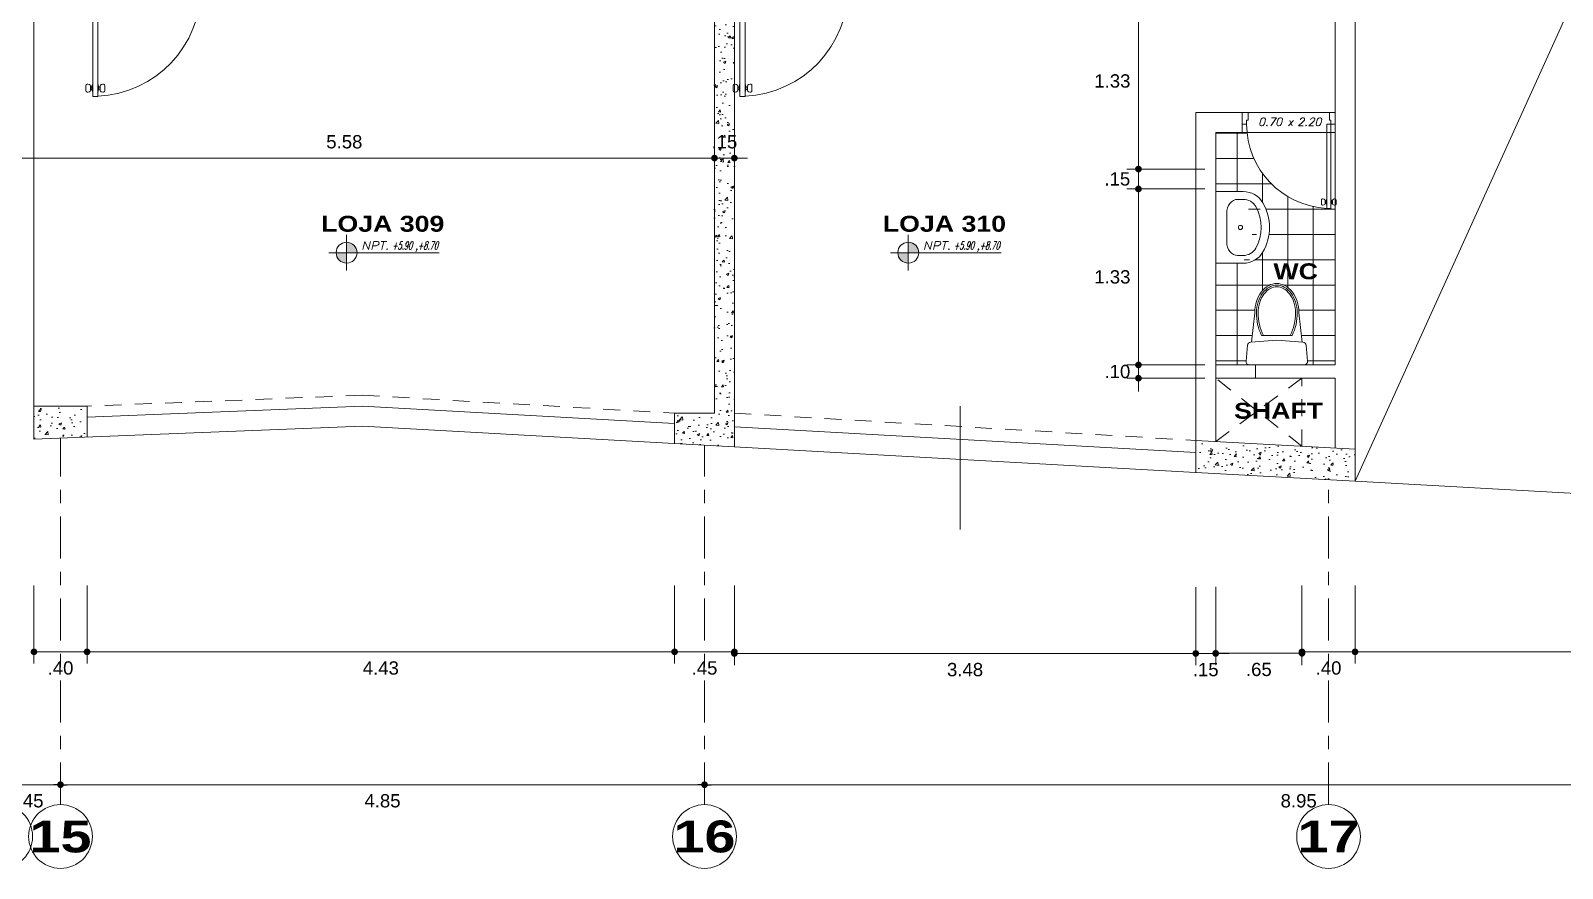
# Model space of a CAD drawing. Header units: millimetres. Extents: x 2178 to 2304, y 1220 to 1359.
# Drawn here: x 2213.38 to 2224.91, y 1229.31 to 1235.62 of the extents above; entities that cross this region are included whole.
import ezdxf
from ezdxf.enums import TextEntityAlignment as Align

# ---------------------------------------------------------------- set-up
doc = ezdxf.new("R2010")
doc.units = ezdxf.units.MM
doc.linetypes.add('CENTER', pattern=[50.800000000000004, 31.75, -6.35, 6.35, -6.35])
doc.linetypes.add('HIDDEN', pattern=[9.524999999999999, 6.35, -3.175])
doc.layers.get('0').update_dxf_attribs({"lineweight": 0})
for name, color, linetype, lineweight in [('carpinteria', 12, 'Continuous', 5), ('COTAS', 40, 'Continuous', 20), ('Ejes22', 50, 'CENTER', 9), ('Mobiliario', 52, 'Continuous', 5), ('muros bajos', 2, 'Continuous', 25), ('PLUMA 1', 46, 'Continuous', 13), ('PLUMA 7', 10, 'Continuous', 0), ('PLUMA4', 160, 'Continuous', 40), ('PROY', 13, 'HIDDEN', 13), ('TEXTO', 5, 'Continuous', 18), ('TEXTOS', 42, 'Continuous', 13)]:
    doc.layers.add(name, color=color, linetype=linetype, lineweight=lineweight)
doc.layers.add('pisos....', color=7, linetype='Continuous', lineweight=5, true_color=0x7c7f7e)
doc.styles.add('ARIAL', font='arial.ttf')
doc.styles.add('ARIAL-N', font='arialbd.ttf')
doc.styles.add('ARIALCH', font='arialbd.ttf', dxfattribs={"width": 1.25})
doc.styles.add('SIMPLEX', font='simplex.shx', dxfattribs={"width": 1.2, "oblique": 15})
doc.dimstyles.new('RPM 50', dxfattribs={"dimtxt": 0.1, "dimasz": 0.05, "dimexe": 0.08849999999999973, "dimexo": 0.1535, "dimgap": 0.07099999999999997, "dimtad": 2, "dimtih": 1, "dimtoh": 1, "dimzin": 4, "dimdsep": 46, "dimtxsty": 'ARIAL', "dimblk": 'DOT', "dimcen": 0.4, "dimdle": 0.25, "dimclrd": 8, "dimclre": 8, "dimclrt": 9, "dimadec": 0, "dimazin": 0, "dimtfac": 1, "dimtix": 1, "dimtmove": 0, "dimatfit": 3, "dimldrblk": 'DOT', "dimfxl": 0.5, "dimfxlon": 1, "dimlwd": 0, "dimlwe": 0, "dimarcsym": 0})
pattern_1 = [(49.99999999999999, (1020.219781144359, -525.2275111259783), (0.182184668996004, -0.01593908553890309), [0.01905, -0.20955]), (355, (1020.219781144359, -525.2275111259783), (-0.03524342142496934, 0.1910568452390352), [0.01524, -0.16764058417]), (100.4514447, (1020.234963151359, -525.2288393794784), (0.1469412470903533, 0.1751177519121951), [0.01619000879999999, -0.1780902445999999]), (46.18420000000001, (1020.219781144359, -525.1767111259783), (0.2710790408921299, -0.04204232793272715), [0.028575, -0.314325]), (96.63555760999992, (1020.242371044359, -525.1802146259784), (0.237404134051503, 0.2474261245977215), [0.02428502314, -0.26713560816]), (351.1841511700001, (1020.219781144359, -525.1767111259783), (0.237404134064977, 0.2474261245855326), [0.02285996707, -0.25145973192]), (21, (1020.245181144359, -525.1894111259783), (0.1516143912691325, -0.1022651981870876), [0.01905, -0.20955]), (326.0000000000001, (1020.245181144359, -525.1894111259783), (0.06180202834764707, 0.1841879661223193), [0.01524, -0.16764]), (71.45144499999999, (1020.257815676959, -525.1979332258782), (0.2134164192787162, 0.08192276888590524), [0.0161900088, -0.1780899376]), (37.50000000000001, (1020.219781144359, -525.2275111259783), (0.003088603250591816, 0.0845550388731531), [0, -0.165608, 0, -0.17018, 0, -0.168275]), (7.499999999999999, (1020.219781144359, -525.2275111259783), (0.06681966251030574, 0.1001805748181195), [0, -0.09702799999999999, 0, -0.161798, 0, -0.06413500000000001]), (327.5, (1020.163139144359, -525.2275111259783), (0.1355905951668714, -0.005728743992673458), [0, -0.0635, 0, -0.19812, 0, -0.26289]), (317.5, (1020.137739144359, -525.2275111259783), (0.148129181386018, 0.02542649103333302), [0, -0.08255, 0, -0.131572, 0, -0.18669])]

# ---------------------------------------------------------------- blocks, each defined once
blk = doc.blocks.new('puerta de 0.80')
for p, q in [((0, 0.7578726278069325), (0, 0.8078726278070008)), ((0, 0.05787262780700075), (0, 0.8078726278070008)), ((0, 0.7578726278069325), (0.06500000000005457, 0.7578726278069325)), ((0.06500000000005457, 0.7578726278069325), (0.06500000000005457, 0.770372627806978)), ((0.06500000000005457, 0.770372627806978), (0.1000000000000227, 0.770372627806978)), ((0.1000000000000227, 0.770372627806978), (0.1000000000000227, 0.8078726278070008)), ((0.743372223558481, 0.1131570363396577), (0.7462233707656196, 0.1025164101029077)), ((0.7699992280930701, 0.1257452267906274), (0.753031481821381, 0.1257452267906274)), ((0.7699992280930701, 0.1257452267906274), (0.7869669743646455, 0.1257452267906274)), ((0.7966262326275455, 0.1131570363396577), (0.7937750854204069, 0.1025164101029077)), ((0, 0.007872627806932542), (0, 0.05787262780700075)), ((0, 0.05787262780700075), (0.06500000000005457, 0.05787262780700075)), ((0.06500000000005457, 0.04537262780695528), (0.06500000000005457, 0.05787262780700075)), ((0.1000000000000227, 0.04537262780695528), (0.06500000000005457, 0.04537262780695528)), ((0.1000000000000227, 0.08037262780703713), (0.8250000000000455, 0.08037262780703713)), ((0.1000000000000227, 0.04537262780695528), (0.1000000000000227, 0.08037262780703713)), ((0.8250000000000455, 0.04537262780695528), (0.1000000000000227, 0.04537262780695528)), ((0.1000000000000227, 0.04537262780695528), (0.1000000000000227, 0.007872627806932542)), ((0.743372223558481, 0.01258821927433473), (0.7462233707656196, 0.02322884551108473)), ((0.7699992280930701, 2.882325134123676e-08), (0.753031481821381, 2.882325134123676e-08)), ((0.7820575276252839, 0.09510460055400927), (0.7558826290285197, 0.09510460055400927)), ((0.7558826290285197, 0.09510460055400927), (0.7579409285608563, 0.09510460055400927)), ((0.7820575276252839, 0.08545825626470105), (0.7558826290285197, 0.08545825626470105)), ((0.7820575276252839, 0.04028699934929136), (0.7558826290285197, 0.04028699934929136)), ((0.7820575276252839, 0.03064065505998315), (0.7558826290285197, 0.03064065505998315)), ((0.7558826290285197, 0.03064065505998315), (0.7579409285608563, 0.03064065505998315)), ((0.762940928560738, 0.09010460055401381), (0.762940928560738, 0.08545825626470105)), ((0.762940928560738, 0.0356406550599786), (0.762940928560738, 0.04028699934929136)), ((0.7699992280930701, 2.882325134123676e-08), (0.7869669743646455, 2.882325134123676e-08)), ((0.8250000000000455, 0.04537262780695528), (0.7720000000000482, 0.04537262780695528)), ((0.7770575276252885, 0.09010460055401381), (0.7770575276252885, 0.08545825626470105)), ((0.7770575276252885, 0.0356406550599786), (0.7770575276252885, 0.04028699934929136)), ((0.7841158271576205, 0.09510460055400927), (0.7820575276252839, 0.09510460055400927)), ((0.7841158271576205, 0.03064065505998315), (0.7820575276252839, 0.03064065505998315)), ((0.7966262326275455, 0.01258821927433473), (0.7937750854204069, 0.02322884551108473)), ((0.8250000000000455, 0.08037262780703713), (0.8250000000000455, 0.04537262780695528))]:
    blk.add_line(p, q)
at = {"linetype": 'Continuous', "lineweight": 0}
for p, q in [((0.7558826290285197, 0.08545825626470105), (0.7419099796773025, 0.08037262780692345)), ((0.7558826290285197, 0.04028699934929136), (0.7419099796773025, 0.04537262780695528)), ((0.7820575276252839, 0.08545825626470105), (0.796030176976501, 0.08037262780692345)), ((0.7820575276252839, 0.04028699934929136), (0.796030176976501, 0.04537262780695528))]:
    blk.add_line(p, q, dxfattribs=at)
for centre, radius, start, end in [((0.1000000000000227, 0.04537262780695528), 0.725, 2.767078666097358, 90), ((0.753031481821381, 0.1157452267906365), 0.01, 90, 195.0000000000087), ((0.7869669743646455, 0.1157452267906365), 0.01, 344.9999999999912, 90), ((0.753031481821381, 0.01000002882324225), 0.01, 164.9999999999913, 270), ((0.7558826290285197, 0.1051046005540002), 0.01, 195.0000000001698, 270), ((0.7558826290285197, 0.02064065505999224), 0.01, 90, 164.9999999998302), ((0.7579409285607426, 0.09010460055401381), 0.005, 0, 90), ((0.7579409285607426, 0.0356406550599786), 0.005, 270, 0), ((0.7820575276252839, 0.09010460055401381), 0.005, 90, 180), ((0.7820575276252839, 0.0356406550599786), 0.005, 180, 270), ((0.7841158271575068, 0.1051046005540002), 0.01, 270, 344.9999999998302), ((0.7841158271575068, 0.02064065505999224), 0.01, 15.00000000016984, 90), ((0.7869669743646455, 0.01000002882324225), 0.01, 270, 15.00000000000872)]:
    blk.add_arc(centre, radius, start, end)
blk = doc.blocks.new('A$C17BD6781')
at = {"layer": 'Mobiliario', "linetype": 'Continuous'}
for p, q in [((0.0470258381902795, 0.2024778968581415), (0.07702583819028064, 0.4624778968581325)), ((0.4970258381902681, 0.2024778968581415), (0.467025838190267, 0.4624778968581325)), ((2.658856601556181e-08, 0.03271609313324575), (0.01291432294007677, 0.1747733529997788)), ((0.2720258381902738, 0.2200000207519395), (0.04046188830088226, 0.2019667219995256)), ((0.1371245447934086, 0.2600000207519599), (0.406927131587139, 0.2600000207519599)), ((0.2720258381902738, 0.2200000207519395), (0.5035897880796654, 0.2019667219995256)), ((0.5440516497919816, 0.03271609313324575), (0.5311373534404709, 0.1747733529997788)), ((0.0298768227825974, 2.075196903206233e-08), (0.5141748535979502, 2.075196903206233e-08))]:
    blk.add_line(p, q, dxfattribs=at)
for points in [[(0.467025838190267, 0.4624778968581325, 0.07568148098942781), (0.4514763274974598, 0.564619449634364, 0.08594715031423093), (0.409911660521658, 0.6457161817953931, 0.1060218382171382), (0.3436150782673906, 0.7032144903049868, 0.1264657149685374), (0.2720258381902738, 0.7216159645624032, 0.1264657149685252), (0.2004365981131571, 0.7032144903049868, 0.1060218382171112), (0.1341400158588897, 0.6457161817953931, 0.08594715031425326), (0.09257534888308783, 0.564619449634364, 0.07568148098944026), (0.07702583819028064, 0.4624778968581325, 0.07568148098943636)], [(0.4520258381902806, 0.4624778968581325, 0.0756814809893859), (0.4371558434836231, 0.5601558482174767, 0.08594715031428633), (0.3979260275471859, 0.6366970575473658, 0.1060218382171535), (0.3363817185640983, 0.6900737708649274, 0.1264657149685132), (0.2720258381902738, 0.7066159645624168, 0.1264657149686313), (0.2076699578163925, 0.6900737708648705, 0.1060218382170392), (0.1461256488333618, 0.6366970575473658, 0.08594715031415015), (0.1068958328969813, 0.5601558482175903, 0.07568148098951734), (0.092025838190267, 0.4624778968581325, 0.07568148098951734)], [(0.4370258381902659, 0.4624778968581325, 0.07568148098938046), (0.422835359469758, 0.5556922468005894, 0.08594715031429338), (0.3859403945727138, 0.6276779332993385, 0.1060218382171472), (0.3291483588608344, 0.6769330514248111, 0.1264657149685263), (0.2720258381902738, 0.6916159645624305, 0.1264657149686292), (0.2149033175196564, 0.6769330514248111, 0.1060218382170225), (0.1581112818078338, 0.6276779332993385, 0.08594715031417827), (0.1212163169108464, 0.5556922468007031, 0.07568148098950629), (0.1070258381902818, 0.4624778968581325, 0.07568148098950629)]]:
    blk.add_lwpolyline(points, format="xyb", dxfattribs=at)
for centre, radius, start, end in [((0.5137349313203856, 0.4501454030077241), 0.4218893808016409, 178.3249151335759, 206.7885795011672), ((0.5137349313203856, 0.4501454030077241), 0.4068893808016409, 178.3249151335759, 207.8601275501853), ((0.03031674506016202, 0.4501454030077241), 0.4068893808016409, 332.1398724498131, 1.675084866424104), ((0.03031674506016202, 0.4501454030077241), 0.4218893808016409, 333.2114204988328, 1.675084866424104), ((0.04279111913410816, 0.1720572806184748), 0.03, 94.45298473469602, 174.8055710922652), ((0.5012605572464395, 0.1720572806184748), 0.03, 5.194428907734862, 85.54701526530398), ((0.0298768227825974, 0.03000002075194175), 0.03, 174.8055710922652, 270), ((0.5141748535979502, 0.03000002075194175), 0.03, 270, 5.194428907734862)]:
    blk.add_arc(centre, radius, start, end, dxfattribs=at)
blk = doc.blocks.new('LAVATORIO')
at = {"layer": 'PLUMA 1', "linetype": 'Continuous', "lineweight": 20}
for p, q in [((-0.2999934783219942, 0.2071363636785648), (-0.2999934783219942, -0.02195454545901754)), ((-0.2999934783219942, 0.2071363636785648), (0.2999934783219942, 0.2071363636785648)), ((0.2999934783219942, 0.2071363636785648), (0.2999934783219942, -0.02195454545901754)), ((-0.234782608743501, 0.02386363636850319), (-0.234782608743501, -0.02195454545901754)), ((-0.1188260869807323, 0.1148181818415779), (0.1188260869807323, 0.1148181818415779)), ((0.234782608743501, 0.02386363636850319), (0.234782608743501, -0.02195454545901754))]:
    blk.add_line(p, q, dxfattribs=at)
blk.add_circle((0, 0), 0.01750000000356522, dxfattribs=at)
at = {"layer": 'PLUMA 1', "linetype": 'Continuous', "lineweight": 20, "extrusion": (0, 0, -1)}
for centre, major_axis, ratio, start_param, end_param in [((-0.1188260869807323, 0.02386363636850319), (0.1159565217627687, 2.11200665065676e-14), 0.7846746081733931, 3.141592653590338, 4.712388980384833), ((0.1188260869807323, 0.02386363636850319), (-0.1159565217627687, 9.952126509930016e-14), 0.7846746081733929, 1.570796326794223, 3.1415926535887), ((-0.1188521754517069, -0.02195454545901754), (2.795176774598603e-13, 0.1893818215381344), 0.9565217391304283, 3.638567482427635, 4.712388980383277), ((-0.1188521754517069, -0.02195454545901754), (-1.25662522260505e-12, 0.1212000033427651), 0.9565217391302343, 3.638567482442401, 4.712388980394607), ((0.1188521754517069, -0.02195454545901754), (1.256475748923904e-12, 0.1212000033427651), 0.9565217391302343, 1.57079632678498, 2.644617824737187), ((0.1188521754517069, -0.02195454545901754), (-2.791350386132135e-13, 0.1893818215381344), 0.9565217391304283, 1.570796326796306, 2.64461782475195), ((0, 0.2071363636785648), (1.873049312265182e-16, 0.4500000041648561), 0.9565217391303545, 2.644617814432515, 3.638567492747071), ((0, 0.2071363636785648), (-2.207522384136759e-16, 0.3818181859691521), 0.9565217391303741, 2.64461781258921, 3.638567494590378)]:
    blk.add_ellipse(centre, major_axis=major_axis, ratio=ratio, start_param=start_param, end_param=end_param, dxfattribs=at)
blk = doc.blocks.new('_DOT')
at = {"color": 0, "linetype": 'ByBlock'}
blk.add_line((-0.5, 0), (-1, 0), dxfattribs=at)
at = {"color": 0, "linetype": 'ByBlock', "const_width": 0.5}
blk.add_lwpolyline([(-0.25, 0, 1), (0.25, 0, 1)], format="xyb", close=True, dxfattribs=at)
blk = doc.blocks.new('*D1449')
at = {"layer": 'Defpoints', "color": 0, "transparency": 16777216}
for p in [(2213.152998678862, 1229.938674000262), (2213.602998678863, 1229.938674000262), (2213.602998678863, 1229.938674000262)]:
    blk.add_point(p, dxfattribs=at)
at = {"layer": 'muros bajos', "color": 8, "lineweight": 0, "transparency": 16777216}
for p, q in [((2213.152998678862, 1229.938674000262), (2213.152998678862, 1230.027174000262)), ((2213.602998678863, 1229.938674000262), (2213.602998678863, 1230.027174000262)), ((2213.202998678863, 1229.938674000262), (2213.552998678862, 1229.938674000262))]:
    blk.add_line(p, q, dxfattribs=at)
at = {"layer": 'muros bajos', "color": 8, "lineweight": 0, "transparency": 16777216, "xscale": 0.05, "yscale": 0.05, "zscale": 0.05, "rotation": 180}
blk.add_blockref('_DOT', (2213.152998678862, 1229.938674000262), dxfattribs=at)
at = {"layer": 'muros bajos', "color": 8, "lineweight": 0, "transparency": 16777216, "xscale": 0.05, "yscale": 0.05, "zscale": 0.05}
blk.add_blockref('_DOT', (2213.602998678863, 1229.938674000262), dxfattribs=at)
at = {"layer": 'muros bajos', "color": 9, "transparency": 16777216, "insert": (2213.377998678862, 1229.816821339962), "char_height": 0.1, "attachment_point": 5, "style": 'ARIAL'}
blk.add_mtext('.45', dxfattribs=at)
blk = doc.blocks.new('*D1450')
at = {"layer": 'Defpoints', "color": 0, "transparency": 16777216}
for p in [(2213.602998678863, 1229.938674000262), (2218.452998678862, 1229.938674000262), (2218.452998678862, 1229.938674000262)]:
    blk.add_point(p, dxfattribs=at)
at = {"layer": 'muros bajos', "color": 8, "lineweight": 0, "transparency": 16777216}
for p, q in [((2213.602998678863, 1229.938674000262), (2213.602998678863, 1230.027174000262)), ((2218.452998678862, 1229.938674000262), (2218.452998678862, 1230.027174000262)), ((2213.652998678863, 1229.938674000262), (2218.402998678862, 1229.938674000262))]:
    blk.add_line(p, q, dxfattribs=at)
at = {"layer": 'muros bajos', "color": 8, "lineweight": 0, "transparency": 16777216, "xscale": 0.05, "yscale": 0.05, "zscale": 0.05, "rotation": 180}
blk.add_blockref('_DOT', (2213.602998678863, 1229.938674000262), dxfattribs=at)
at = {"layer": 'muros bajos', "color": 8, "lineweight": 0, "transparency": 16777216, "xscale": 0.05, "yscale": 0.05, "zscale": 0.05}
blk.add_blockref('_DOT', (2218.452998678862, 1229.938674000262), dxfattribs=at)
at = {"layer": 'muros bajos', "color": 9, "transparency": 16777216, "insert": (2216.027998678862, 1229.816616701489), "char_height": 0.1, "attachment_point": 5, "style": 'ARIAL'}
blk.add_mtext('4.85', dxfattribs=at)
blk = doc.blocks.new('*D1451')
at = {"layer": 'Defpoints', "color": 0, "transparency": 16777216}
for p in [(2218.452998678862, 1229.938674000262), (2227.402998678862, 1229.938674000262), (2227.402998678862, 1229.938674000262)]:
    blk.add_point(p, dxfattribs=at)
at = {"layer": 'muros bajos', "color": 8, "lineweight": 0, "transparency": 16777216}
for p, q in [((2218.452998678862, 1229.938674000262), (2218.452998678862, 1230.027174000262)), ((2227.402998678862, 1229.938674000262), (2227.402998678862, 1230.027174000262)), ((2218.502998678862, 1229.938674000262), (2227.352998678862, 1229.938674000262))]:
    blk.add_line(p, q, dxfattribs=at)
at = {"layer": 'muros bajos', "color": 8, "lineweight": 0, "transparency": 16777216, "xscale": 0.05, "yscale": 0.05, "zscale": 0.05, "rotation": 180}
blk.add_blockref('_DOT', (2218.452998678862, 1229.938674000262), dxfattribs=at)
at = {"layer": 'muros bajos', "color": 8, "lineweight": 0, "transparency": 16777216, "xscale": 0.05, "yscale": 0.05, "zscale": 0.05}
blk.add_blockref('_DOT', (2227.402998678862, 1229.938674000262), dxfattribs=at)
at = {"layer": 'muros bajos', "color": 9, "transparency": 16777216, "insert": (2222.927998678862, 1229.816616701489), "char_height": 0.1, "attachment_point": 5, "style": 'ARIAL'}
blk.add_mtext('8.95', dxfattribs=at)
blk = doc.blocks.new('*D1421')
at = {"color": 8, "lineweight": 0, "transparency": 16777216}
for p, q in [((2213.402998678862, 1231.438674000262), (2213.402998678862, 1230.850174000262)), ((2213.802998678862, 1231.438674000262), (2213.802998678862, 1230.850174000262)), ((2213.452998678862, 1230.938674000262), (2213.752998678861, 1230.938674000262))]:
    blk.add_line(p, q, dxfattribs=at)
at = {"layer": 'Defpoints', "color": 0, "transparency": 16777216}
for p in [(2213.402998678862, 1232.788475587563), (2213.802998678862, 1232.788475587563), (2213.802998678862, 1230.938674000262)]:
    blk.add_point(p, dxfattribs=at)
at = {"color": 8, "lineweight": 0, "transparency": 16777216, "xscale": 0.05, "yscale": 0.05, "zscale": 0.05, "rotation": 180}
blk.add_blockref('_DOT', (2213.402998678862, 1230.938674000262), dxfattribs=at)
at = {"color": 8, "lineweight": 0, "transparency": 16777216, "xscale": 0.05, "yscale": 0.05, "zscale": 0.05}
blk.add_blockref('_DOT', (2213.802998678862, 1230.938674000262), dxfattribs=at)
at = {"color": 9, "transparency": 16777216, "insert": (2213.602998678862, 1230.816616701489), "char_height": 0.1, "attachment_point": 5, "style": 'ARIAL'}
blk.add_mtext('.40', dxfattribs=at)
blk = doc.blocks.new('*D1422')
at = {"color": 8, "lineweight": 0, "transparency": 16777216}
for p, q in [((2213.802998678862, 1231.438674000262), (2213.802998678862, 1230.850174000262)), ((2218.227998678862, 1231.438674000262), (2218.227998678862, 1230.850174000262)), ((2213.852998678862, 1230.938674000262), (2218.177998678862, 1230.938674000262))]:
    blk.add_line(p, q, dxfattribs=at)
at = {"layer": 'Defpoints', "color": 0, "transparency": 16777216}
for p in [(2213.802998678862, 1232.788475587563), (2218.227998678862, 1232.735618444706), (2218.227998678862, 1230.938674000262)]:
    blk.add_point(p, dxfattribs=at)
at = {"color": 8, "lineweight": 0, "transparency": 16777216, "xscale": 0.05, "yscale": 0.05, "zscale": 0.05, "rotation": 180}
blk.add_blockref('_DOT', (2213.802998678862, 1230.938674000262), dxfattribs=at)
at = {"color": 8, "lineweight": 0, "transparency": 16777216, "xscale": 0.05, "yscale": 0.05, "zscale": 0.05}
blk.add_blockref('_DOT', (2218.227998678862, 1230.938674000262), dxfattribs=at)
at = {"color": 9, "transparency": 16777216, "insert": (2216.015498678862, 1230.816582595078), "char_height": 0.1, "attachment_point": 5, "style": 'ARIAL'}
blk.add_mtext('4.43', dxfattribs=at)
blk = doc.blocks.new('*D1423')
at = {"color": 8, "lineweight": 0, "transparency": 16777216}
for p, q in [((2218.227998678862, 1231.438674000262), (2218.227998678862, 1230.850174000262)), ((2218.677998678862, 1231.438674000262), (2218.677998678862, 1230.850174000262)), ((2218.277998678862, 1230.938674000262), (2218.627998678862, 1230.938674000262))]:
    blk.add_line(p, q, dxfattribs=at)
at = {"layer": 'Defpoints', "color": 0, "transparency": 16777216}
for p in [(2218.227998678862, 1232.735618444706), (2218.677998678862, 1232.633349747851), (2218.677998678862, 1230.938674000262)]:
    blk.add_point(p, dxfattribs=at)
at = {"color": 8, "lineweight": 0, "transparency": 16777216, "xscale": 0.05, "yscale": 0.05, "zscale": 0.05, "rotation": 180}
blk.add_blockref('_DOT', (2218.227998678862, 1230.938674000262), dxfattribs=at)
at = {"color": 8, "lineweight": 0, "transparency": 16777216, "xscale": 0.05, "yscale": 0.05, "zscale": 0.05}
blk.add_blockref('_DOT', (2218.677998678862, 1230.938674000262), dxfattribs=at)
at = {"color": 9, "transparency": 16777216, "insert": (2218.452998678862, 1230.816821339962), "char_height": 0.1, "attachment_point": 5, "style": 'ARIAL'}
blk.add_mtext('.45', dxfattribs=at)
blk = doc.blocks.new('*D1424')
at = {"color": 8, "lineweight": 0, "transparency": 16777216}
for p, q in [((2218.677998678862, 1231.426716694939), (2218.677998678862, 1230.838216694939)), ((2222.152998678862, 1231.426716694939), (2222.152998678862, 1230.838216694939)), ((2218.727998678863, 1230.926716694939), (2222.102998678862, 1230.926716694939))]:
    blk.add_line(p, q, dxfattribs=at)
at = {"layer": 'Defpoints', "color": 0, "transparency": 16777216}
for p in [(2218.677998678862, 1232.633349747851), (2222.152998678862, 1232.613939789708), (2222.152998678862, 1230.926716694939)]:
    blk.add_point(p, dxfattribs=at)
at = {"color": 8, "lineweight": 0, "transparency": 16777216, "xscale": 0.05, "yscale": 0.05, "zscale": 0.05, "rotation": 180}
blk.add_blockref('_DOT', (2218.677998678862, 1230.926716694939), dxfattribs=at)
at = {"color": 8, "lineweight": 0, "transparency": 16777216, "xscale": 0.05, "yscale": 0.05, "zscale": 0.05}
blk.add_blockref('_DOT', (2222.152998678862, 1230.926716694939), dxfattribs=at)
at = {"color": 9, "transparency": 16777216, "insert": (2220.415498678862, 1230.804625289755), "char_height": 0.1, "attachment_point": 5, "style": 'ARIAL'}
blk.add_mtext('3.48', dxfattribs=at)
blk = doc.blocks.new('*D1425')
at = {"color": 8, "lineweight": 0, "transparency": 16777216}
for p, q in [((2222.152998678862, 1231.42671669494), (2222.152998678862, 1230.83821669494)), ((2222.302998678862, 1231.42671669494), (2222.302998678862, 1230.83821669494)), ((2222.102998678862, 1230.92671669494), (2222.052998678862, 1230.92671669494)), ((2222.152998678862, 1230.92671669494), (2222.302998678862, 1230.92671669494)), ((2222.352998678863, 1230.92671669494), (2222.402998678862, 1230.92671669494))]:
    blk.add_line(p, q, dxfattribs=at)
at = {"layer": 'Defpoints', "color": 0, "transparency": 16777216}
for p in [(2222.302998678862, 1232.624370023614), (2222.152998678862, 1232.613939789708), (2222.302998678862, 1230.92671669494)]:
    blk.add_point(p, dxfattribs=at)
at = {"color": 8, "lineweight": 0, "transparency": 16777216, "xscale": 0.05, "yscale": 0.05, "zscale": 0.05}
blk.add_blockref('_DOT', (2222.152998678862, 1230.92671669494), dxfattribs=at)
at = {"color": 8, "lineweight": 0, "transparency": 16777216, "xscale": 0.05, "yscale": 0.05, "zscale": 0.05, "rotation": 180}
blk.add_blockref('_DOT', (2222.302998678862, 1230.92671669494), dxfattribs=at)
at = {"color": 9, "transparency": 16777216, "insert": (2222.227998678862, 1230.804659396168), "char_height": 0.1, "attachment_point": 5, "style": 'ARIAL'}
blk.add_mtext('.15', dxfattribs=at)
blk = doc.blocks.new('*D1426')
at = {"color": 8, "lineweight": 0, "transparency": 16777216}
for p, q in [((2222.302998678862, 1231.427684626298), (2222.302998678862, 1230.839184626298)), ((2222.952998678862, 1231.427684626298), (2222.952998678862, 1230.839184626298)), ((2222.352998678863, 1230.927684626298), (2222.902998678862, 1230.927684626298))]:
    blk.add_line(p, q, dxfattribs=at)
at = {"layer": 'Defpoints', "color": 0, "transparency": 16777216}
for p in [(2222.952998678862, 1232.998674000262), (2222.302998678862, 1232.624370023614), (2222.952998678862, 1230.927684626298)]:
    blk.add_point(p, dxfattribs=at)
at = {"color": 8, "lineweight": 0, "transparency": 16777216, "xscale": 0.05, "yscale": 0.05, "zscale": 0.05, "rotation": 180}
blk.add_blockref('_DOT', (2222.302998678862, 1230.927684626298), dxfattribs=at)
at = {"color": 8, "lineweight": 0, "transparency": 16777216, "xscale": 0.05, "yscale": 0.05, "zscale": 0.05}
blk.add_blockref('_DOT', (2222.952998678862, 1230.927684626298), dxfattribs=at)
at = {"color": 9, "transparency": 16777216, "insert": (2222.627998678862, 1230.805627327526), "char_height": 0.1, "attachment_point": 5, "style": 'ARIAL'}
blk.add_mtext('.65', dxfattribs=at)
blk = doc.blocks.new('*D1427')
at = {"color": 8, "lineweight": 0, "transparency": 16777216}
for p, q in [((2222.952998678862, 1231.438674000262), (2222.952998678862, 1230.850174000262)), ((2223.352998678863, 1231.438674000262), (2223.352998678863, 1230.850174000262)), ((2223.002998678862, 1230.938674000262), (2223.302998678862, 1230.938674000262))]:
    blk.add_line(p, q, dxfattribs=at)
at = {"layer": 'Defpoints', "color": 0, "transparency": 16777216}
for p in [(2222.952998678862, 1232.998674000262), (2223.352998678863, 1232.998674000262), (2223.352998678863, 1230.938674000262)]:
    blk.add_point(p, dxfattribs=at)
at = {"color": 8, "lineweight": 0, "transparency": 16777216, "xscale": 0.05, "yscale": 0.05, "zscale": 0.05, "rotation": 180}
blk.add_blockref('_DOT', (2222.952998678862, 1230.938674000262), dxfattribs=at)
at = {"color": 8, "lineweight": 0, "transparency": 16777216, "xscale": 0.05, "yscale": 0.05, "zscale": 0.05}
blk.add_blockref('_DOT', (2223.352998678863, 1230.938674000262), dxfattribs=at)
at = {"color": 9, "transparency": 16777216, "insert": (2223.152998678862, 1230.816616701489), "char_height": 0.1, "attachment_point": 5, "style": 'ARIAL'}
blk.add_mtext('.40', dxfattribs=at)
blk = doc.blocks.new('*D1337')
at = {"color": 8, "lineweight": 0, "transparency": 16777216}
for p, q in [((2223.352998678863, 1231.438674000262), (2223.352998678863, 1230.850174000262)), ((2227.255784337786, 1231.438674000262), (2227.255784337786, 1230.850174000262)), ((2223.402998678863, 1230.938674000262), (2227.205784337786, 1230.938674000262))]:
    blk.add_line(p, q, dxfattribs=at)
at = {"layer": 'Defpoints', "color": 0, "transparency": 16777216}
for p in [(2223.352998678863, 1232.323460063609), (2227.255784337786, 1232.256869941258), (2227.255784337786, 1230.938674000262)]:
    blk.add_point(p, dxfattribs=at)
at = {"color": 8, "lineweight": 0, "transparency": 16777216, "xscale": 0.05, "yscale": 0.05, "zscale": 0.05, "rotation": 180}
blk.add_blockref('_DOT', (2223.352998678863, 1230.938674000262), dxfattribs=at)
at = {"color": 8, "lineweight": 0, "transparency": 16777216, "xscale": 0.05, "yscale": 0.05, "zscale": 0.05}
blk.add_blockref('_DOT', (2227.255784337786, 1230.938674000262), dxfattribs=at)
at = {"color": 9, "transparency": 16777216, "insert": (2225.304391508324, 1230.816582595078), "char_height": 0.1, "attachment_point": 5, "style": 'ARIAL'}
blk.add_mtext('3.90', dxfattribs=at)
blk = doc.blocks.new('*D1516')
at = {"color": 8, "lineweight": 0, "transparency": 16777216}
for p, q in [((2212.952998678863, 1234.656174000262), (2212.952998678863, 1234.744674000262)), ((2218.527998678862, 1234.656174000262), (2218.527998678862, 1234.744674000262)), ((2213.002998678863, 1234.656174000262), (2218.477998678862, 1234.656174000262))]:
    blk.add_line(p, q, dxfattribs=at)
at = {"layer": 'Defpoints', "color": 0, "transparency": 16777216}
for p in [(2218.527998678862, 1234.656174000262), (2212.952998678863, 1234.578674000262), (2218.527998678862, 1234.578674000262)]:
    blk.add_point(p, dxfattribs=at)
at = {"color": 8, "lineweight": 0, "transparency": 16777216, "xscale": 0.05, "yscale": 0.05, "zscale": 0.05, "rotation": 180}
blk.add_blockref('_DOT', (2212.952998678863, 1234.656174000262), dxfattribs=at)
at = {"color": 8, "lineweight": 0, "transparency": 16777216, "xscale": 0.05, "yscale": 0.05, "zscale": 0.05}
blk.add_blockref('_DOT', (2218.527998678862, 1234.656174000262), dxfattribs=at)
at = {"color": 9, "transparency": 16777216, "insert": (2215.740498678862, 1234.778231299034), "char_height": 0.1, "attachment_point": 5, "style": 'ARIAL'}
blk.add_mtext('5.58', dxfattribs=at)
blk = doc.blocks.new('*D1517')
at = {"color": 8, "lineweight": 0, "transparency": 16777216}
for p, q in [((2218.527998678862, 1234.656174000262), (2218.527998678862, 1234.744674000262)), ((2218.677998678862, 1234.656174000262), (2218.677998678862, 1234.744674000262)), ((2218.477998678862, 1234.656174000262), (2218.427998678862, 1234.656174000262)), ((2218.527998678862, 1234.656174000262), (2218.677998678862, 1234.656174000262)), ((2218.727998678863, 1234.656174000262), (2218.777998678862, 1234.656174000262))]:
    blk.add_line(p, q, dxfattribs=at)
at = {"layer": 'Defpoints', "color": 0, "transparency": 16777216}
for p in [(2218.677998678862, 1234.656174000262), (2218.677998678862, 1234.656174000262), (2218.527998678862, 1234.578674000262)]:
    blk.add_point(p, dxfattribs=at)
at = {"color": 8, "lineweight": 0, "transparency": 16777216, "xscale": 0.05, "yscale": 0.05, "zscale": 0.05}
blk.add_blockref('_DOT', (2218.527998678862, 1234.656174000262), dxfattribs=at)
at = {"color": 8, "lineweight": 0, "transparency": 16777216, "xscale": 0.05, "yscale": 0.05, "zscale": 0.05, "rotation": 180}
blk.add_blockref('_DOT', (2218.677998678862, 1234.656174000262), dxfattribs=at)
at = {"color": 9, "transparency": 16777216, "insert": (2218.602998678862, 1234.778231299034), "char_height": 0.1, "attachment_point": 5, "style": 'ARIAL'}
blk.add_mtext('.15', dxfattribs=at)
blk = doc.blocks.new('*D1365')
at = {"color": 8, "lineweight": 0, "transparency": 16777216}
for p, q in [((2222.149498678863, 1235.898674000262), (2221.632706141887, 1235.898674000262)), ((2221.721206141886, 1235.848674000262), (2221.721206141886, 1234.623674000262)), ((2222.221206141886, 1234.573674000262), (2221.632706141887, 1234.573674000262))]:
    blk.add_line(p, q, dxfattribs=at)
at = {"layer": 'Defpoints', "color": 0, "transparency": 16777216}
for p in [(2222.302998678863, 1235.898674000262), (2221.721206141886, 1234.573674000262), (2222.602998678863, 1234.573674000262)]:
    blk.add_point(p, dxfattribs=at)
at = {"color": 8, "lineweight": 0, "transparency": 16777216, "xscale": 0.05, "yscale": 0.05, "zscale": 0.05}
for p, rotation in [((2221.721206141886, 1235.898674000262), 90), ((2221.721206141886, 1234.573674000262), 270)]:
    blk.add_blockref('_DOT', p, dxfattribs=dict(at, rotation=rotation))
at = {"color": 9, "transparency": 16777216, "insert": (2221.525035609826, 1235.236174000261), "char_height": 0.1, "attachment_point": 5, "style": 'ARIAL'}
blk.add_mtext('1.33', dxfattribs=at)
blk = doc.blocks.new('*D1366')
at = {"color": 8, "lineweight": 0, "transparency": 16777216}
for p, q in [((2221.721206141886, 1234.623674000262), (2221.721206141886, 1234.673674000262)), ((2222.221206141886, 1234.573674000262), (2221.632706141887, 1234.573674000262)), ((2221.721206141886, 1234.573674000262), (2221.721206141886, 1234.423674000262)), ((2222.221206141886, 1234.423674000262), (2221.632706141887, 1234.423674000262)), ((2221.721206141886, 1234.373674000262), (2221.721206141886, 1234.323674000262))]:
    blk.add_line(p, q, dxfattribs=at)
at = {"layer": 'Defpoints', "color": 0, "transparency": 16777216}
for p in [(2222.602998678863, 1234.573674000262), (2221.721206141886, 1234.423674000262), (2222.602998678863, 1234.423674000262)]:
    blk.add_point(p, dxfattribs=at)
at = {"color": 8, "lineweight": 0, "transparency": 16777216, "xscale": 0.05, "yscale": 0.05, "zscale": 0.05}
for p, rotation in [((2221.721206141886, 1234.573674000262), 270), ((2221.721206141886, 1234.423674000262), 90)]:
    blk.add_blockref('_DOT', p, dxfattribs=dict(at, rotation=rotation))
at = {"color": 9, "transparency": 16777216, "insert": (2221.562245705324, 1234.498674000261), "char_height": 0.1, "attachment_point": 5, "style": 'ARIAL'}
blk.add_mtext('.15', dxfattribs=at)
blk = doc.blocks.new('*D1524')
at = {"color": 8, "lineweight": 0, "transparency": 16777216}
for p, q in [((2222.221206141885, 1234.423674000262), (2221.632706141886, 1234.423674000262)), ((2221.721206141885, 1234.373674000262), (2221.721206141885, 1233.148674000262)), ((2222.221206141885, 1233.098674000262), (2221.632706141886, 1233.098674000262))]:
    blk.add_line(p, q, dxfattribs=at)
at = {"layer": 'Defpoints', "color": 0, "transparency": 16777216}
for p in [(2222.602998678863, 1234.423674000262), (2221.721206141885, 1233.098674000262), (2222.602998678863, 1233.098674000262)]:
    blk.add_point(p, dxfattribs=at)
at = {"color": 8, "lineweight": 0, "transparency": 16777216, "xscale": 0.05, "yscale": 0.05, "zscale": 0.05}
for p, rotation in [((2221.721206141885, 1234.423674000262), 90), ((2221.721206141885, 1233.098674000262), 270)]:
    blk.add_blockref('_DOT', p, dxfattribs=dict(at, rotation=rotation))
at = {"color": 9, "transparency": 16777216, "insert": (2221.525035609825, 1233.761174000261), "char_height": 0.1, "attachment_point": 5, "style": 'ARIAL'}
blk.add_mtext('1.33', dxfattribs=at)
blk = doc.blocks.new('*D1525')
at = {"color": 8, "lineweight": 0, "transparency": 16777216}
for p, q in [((2221.721206141885, 1233.148674000262), (2221.721206141885, 1233.198674000262)), ((2222.221206141885, 1233.098674000262), (2221.632706141886, 1233.098674000262)), ((2221.721206141885, 1233.098674000262), (2221.721206141885, 1232.998674000262)), ((2222.221206141885, 1232.998674000262), (2221.632706141886, 1232.998674000262)), ((2221.721206141885, 1232.948674000262), (2221.721206141885, 1232.898674000262))]:
    blk.add_line(p, q, dxfattribs=at)
at = {"layer": 'Defpoints', "color": 0, "transparency": 16777216}
for p in [(2222.602998678863, 1233.098674000262), (2221.721206141885, 1232.998674000262), (2222.602998678863, 1232.998674000262)]:
    blk.add_point(p, dxfattribs=at)
at = {"color": 8, "lineweight": 0, "transparency": 16777216, "xscale": 0.05, "yscale": 0.05, "zscale": 0.05}
for p, rotation in [((2221.721206141885, 1233.098674000262), 270), ((2221.721206141885, 1232.998674000262), 90)]:
    blk.add_blockref('_DOT', p, dxfattribs=dict(at, rotation=rotation))
at = {"color": 9, "transparency": 16777216, "insert": (2221.562791407915, 1233.048674000261), "char_height": 0.1, "attachment_point": 5, "style": 'ARIAL'}
blk.add_mtext('.10', dxfattribs=at)
blk = doc.blocks.new('N')
at = {"linetype": 'Continuous'}
h = blk.add_hatch(color=256, dxfattribs=at)
h.paths.add_polyline_path([(0, 0.1000000000000085), (0, 0), (0.1000000000000014, 0, 0.4142135623730981)])
h.paths.add_polyline_path([(-0.1000000000000014, 0, 0.4142135623730981), (0, -0.1000000000000085), (0, 0)])
for points in [[(0, 0.1700000000000017), (0, -0.1700000000000017)], [(-0.1700000000000017, 0), (0.8870854846603891, 0)]]:
    blk.add_lwpolyline(points)
blk.add_circle((0, 0), 0.1)
at = {"color": 64, "style": 'SIMPLEX', "oblique": 15, "width": 1.2}
blk.add_text('NPT.', height=0.075, dxfattribs=at).set_placement((0.1397908554024241, 0.03140925992012455))
at = {"color": 64, "style": 'SIMPLEX', "oblique": 15, "width": 1.062312430358449}
blk.add_attdef('NIV', text='', height=0.075, dxfattribs=at).set_placement((0.434891932751043, 0.03140925992012455), (0.8749927967566862, 0.03140925992012455), align=Align.FIT)
blk = doc.blocks.new('P')
at = {"style": 'SIMPLEX', "oblique": 15}
blk.add_text('x', height=0.06, dxfattribs=at).set_placement((-0.01697368369676155, 0.0255492955629677))
blk.add_attdef('L', text='', height=0.06, dxfattribs=at).set_placement((-0.057659880294743, 0.02554929556297481), align=Align.RIGHT)
blk.add_attdef('H', (0.05806964743619147, 0.02554929556297481), '', height=0.06, dxfattribs=at)

msp = doc.modelspace()

# ---------------------------------------------------------------- hatches: boundary and pattern name
h = msp.add_hatch()
h.set_pattern_fill('AR-CONC', color=256, scale=0.001)
h.set_pattern_definition(pattern_1)
h.paths.add_polyline_path([(2218.677998678862, 1236.048674000262), (2218.277998678862, 1236.048674000262), (2218.277998678862, 1235.798674000262), (2218.527998678862, 1235.798674000262), (2218.527998678862, 1232.735618444706), (2218.227998678862, 1232.735618444706), (2218.227998678862, 1232.508118444706), (2218.677998678862, 1232.483118444706), (2218.677998678862, 1232.735618444706)])
h = msp.add_hatch()
h.set_pattern_fill('AR-CONC', color=256, scale=0.001)
h.set_pattern_definition(pattern_1)
h.paths.add_polyline_path([(2213.802998678862, 1232.788475587563), (2213.402998678862, 1232.788475587563), (2213.402998678862, 1232.540459714548), (2213.802998678862, 1232.556332730421)])
h = msp.add_hatch()
h.set_pattern_fill('AR-CONC', color=256, scale=0.001)
h.set_pattern_definition(pattern_1)
h.paths.add_polyline_path([(2223.352998678863, 1232.223396222484), (2223.352998678863, 1232.463766307515), (2222.152998678862, 1232.530432974182), (2222.152998678862, 1232.290062889151)])
at = {"layer": 'pisos....'}
h = msp.add_hatch(dxfattribs=at)
h.set_pattern_fill('NET', color=256, scale=0.06)
h.set_pattern_definition([(0, (1020.219781144359, -498.5161192581334), (0, 0.1905), []), (90, (1020.219781144359, -498.5161192581334), (-0.1905, 1.166437552015814e-17), [])])
edge = h.paths.add_edge_path()
edge.add_arc((2223.201137202973, 1234.310077897693), 0.008749999999939013, 254.9999999989642, 282.28297771644685, ccw=False)
edge.add_line((2223.198872536328, 1234.301626046712), (2223.189561988371, 1234.304120800519))
edge.add_arc((2223.191826655016, 1234.312572651499), 0.00875000000001948, 180, 255.00000000040228, ccw=False)
edge.add_line((2223.183076655016, 1234.312572651499), (2223.183076655016, 1234.31437366359))
edge.add_arc((2223.178701655016, 1234.31437366359), 0.00437499999998181, 0, 90)
edge.add_line((2223.178701655016, 1234.31874866359), (2223.174636103763, 1234.31874866359))
edge.add_line((2223.174636103763, 1234.31874866359), (2223.174636103763, 1234.31437366359))
edge.add_line((2223.174636103763, 1234.31437366359), (2223.170186178862, 1234.302147595407))
edge.add_line((2223.170186178862, 1234.302147595407), (2223.170186178862, 1234.276799000262))
edge.add_line((2223.170186178862, 1234.276799000262), (2223.139561178862, 1234.276799000262))
edge.add_line((2223.139561178862, 1234.276799000262), (2223.139561178862, 1234.277538655603))
edge.add_arc((2223.170186178862, 1234.911174000262), 0.6343750000001275, 185.654076661179, 267.2329213338944, ccw=False)
edge.add_line((2222.538897504304, 1234.848674000262), (2222.502998678862, 1234.848674000262))
edge.add_line((2222.502998678862, 1234.848674000262), (2222.302998678862, 1234.848674000262))
edge.add_line((2222.302998678862, 1234.848674000262), (2222.302998678862, 1234.404021600192))
edge.add_line((2222.302998678862, 1234.404021600192), (2222.509329096597, 1234.404021600192))
edge.add_ellipse((2222.509180497086, 1234.240994427609), major_axis=(0.1704436393843569, 2.49983864526988e-13), ratio=0.9565217391305934, start_angle=28.474560216617476, end_angle=89.99999999991962, ccw=False)
edge.add_ellipse((2222.302998678862, 1234.134027469702), major_axis=(-0.4050000037482276, 4.744386080289655e-16), ratio=0.9565217391312869, start_angle=151.5254391921269, end_angle=208.4745608078732, ccw=False)
edge.add_ellipse((2222.509180497086, 1234.027060511796), major_axis=(-0.170443639384357, 2.499081723458499e-13), ratio=0.956521739130593, start_angle=90.00000000008032, end_angle=151.5254397833824, ccw=False)
edge.add_line((2222.509329096596, 1233.864033339212), (2222.302998678862, 1233.864033339212))
edge.add_line((2222.302998678862, 1233.864033339212), (2222.302998678862, 1233.098674000262))
edge.add_line((2222.302998678862, 1233.098674000262), (2222.557640234039, 1233.098674000262))
edge.add_arc((2222.557640234039, 1233.124174000262), 0.02549999999999673, 174.8055710924502, 270, ccw=False)
edge.add_line((2222.532244957274, 1233.126482661786), (2222.543222109173, 1233.247231332672))
edge.add_arc((2222.568617385938, 1233.244922671148), 0.0255000000000944, 94.45298473487009, 174.8055710924502, ccw=False)
edge.add_line((2222.56663753973, 1233.270345696322), (2222.572216897136, 1233.270780194952))
edge.add_line((2222.572216897136, 1233.270780194952), (2222.597716897136, 1233.491780194952))
edge.add_arc((2222.889477893756, 1233.491780194952), 0.2917609966197344, 162.6880842846832, 180, ccw=False)
edge.add_arc((2222.827625418102, 1233.511059207986), 0.226973582039157, 143.0387361203022, 162.6880842846931, ccw=False)
edge.add_arc((2222.788388672147, 1233.540584647954), 0.1778688588609802, 118.8307546820017, 143.0387361202909, ccw=False)
edge.add_arc((2222.763466897136, 1233.585859605485), 0.1261879470160388, 90.00000000010323, 118.8307546820445, ccw=False)
edge.add_arc((2222.763466897136, 1233.585859605485), 0.1261879470156083, 61.16924531854801, 89.99999999989672, ccw=False)
edge.add_arc((2222.738545122124, 1233.540584647953), 0.177868858861434, 36.961263878639386, 61.16924531853101, ccw=False)
edge.add_arc((2222.69930837617, 1233.511059207987), 0.2269735820387949, 17.311915715813598, 36.96126387858442, ccw=False)
edge.add_arc((2222.637455900516, 1233.491780194952), 0.291760996619687, 0, 17.31191571585208, ccw=False)
edge.add_line((2222.929216897136, 1233.491780194952), (2222.954716897136, 1233.270780194952))
edge.add_line((2222.954716897136, 1233.270780194952), (2222.960296254542, 1233.270345696322))
edge.add_arc((2222.958316408333, 1233.244922671148), 0.0255000000000944, 5.1944289075498205, 85.54701526512991, ccw=False)
edge.add_line((2222.983711685099, 1233.247231332672), (2222.994688836997, 1233.126482661786))
edge.add_arc((2222.969293560232, 1233.124174000262), 0.02549999999999673, -90, 5.1944289075498205, ccw=False)
edge.add_line((2222.969293560232, 1233.098674000262), (2223.202998678863, 1233.098674000262))
edge.add_line((2223.202998678862, 1233.098674000262), (2223.202998678862, 1234.301528195504))

# ---------------------------------------------------------------- linework, layer by layer
for points in [[(2223.352998678863, 1232.223396222484), (2227.557998678863, 1241.498674000262)], [(2222.502998678862, 1234.848674000262), (2223.202998678862, 1234.848674000262)], [(2222.602998678862, 1233.098674000262), (2222.302998678862, 1233.098674000262)], [(2222.602998678862, 1232.998674000262), (2222.302998678862, 1232.998674000262)], [(2220.377998678862, 1231.860430863694), (2220.377998678862, 1232.788556036765)], [(2223.352998678863, 1232.223396222484), (2227.402998678862, 1231.998396222484)]]:
    msp.add_lwpolyline(points)
at = {"layer": 'COTAS'}
for centre in [(2213.152998678862, 1229.548674000262), (2213.602998678863, 1229.548674000262), (2218.452998678862, 1229.548674000262), (2223.152998678862, 1229.548674000262)]:
    msp.add_circle(centre, 0.24, dxfattribs=at)
at = {"layer": 'Ejes22', "linetype": 'CENTER', "lineweight": 9, "ltscale": 0.01}
for points in [[(2213.602998678863, 1229.788674000262), (2213.602998678863, 1232.548396222484)], [(2218.452998678862, 1229.788674000262), (2218.452998678862, 1232.495618444706)], [(2223.152998678862, 1229.788674000262), (2223.152998678862, 1232.234507333595)]]:
    msp.add_lwpolyline(points, dxfattribs=at)
at = {"layer": 'pisos....'}
msp.add_lwpolyline([(2213.402998678863, 1232.788475587563), (2213.402998678862, 1238.248674000262)], dxfattribs=at)
at = {"layer": 'PLUMA 7'}
for points in [[(2218.677998678862, 1232.735618444706), (2218.677998678862, 1236.048674000262)], [(2218.527998678862, 1232.735618444706), (2218.527998678862, 1235.798674000262)], [(2223.202998678862, 1233.098674000262), (2223.202998678862, 1235.798674000262)], [(2223.352998678863, 1232.223396222484), (2223.352998678863, 1235.798674000262)], [(2222.152998678862, 1232.290062889151), (2222.152998678862, 1234.998674000262)], [(2222.152998678862, 1234.998674000262), (2222.502998678862, 1234.998674000262)], [(2222.502998678862, 1234.998674000262), (2222.502998678862, 1234.848674000262), (2222.302998678862, 1234.848674000262)], [(2222.302998678862, 1232.522099640848), (2222.302998678862, 1234.848674000262)], [(2223.202998678862, 1233.098674000262), (2222.602998678862, 1233.098674000262)], [(2222.602998678862, 1232.998674000262), (2222.602998678862, 1233.098674000262)], [(2223.202998678862, 1232.998674000262), (2222.602998678862, 1232.998674000262)], [(2223.202998678862, 1232.472099640848), (2223.202998678862, 1232.998674000262)], [(2213.802998678862, 1232.556332730421), (2213.802998678862, 1232.788475587563), (2213.402998678862, 1232.788475587563)], [(2213.402998678862, 1232.788475587563), (2213.402998678862, 1232.540459714548)], [(2215.877998678862, 1232.788792056601), (2213.802998678862, 1232.706450786759)], [(2215.877998678862, 1232.788905303406), (2218.227998678862, 1232.658349747851)], [(2218.527998678862, 1232.735618444706), (2218.227998678862, 1232.735618444706), (2218.227998678862, 1232.508118444706)], [(2218.677998678862, 1232.483118444706), (2218.677998678862, 1232.735618444706)], [(2215.877998678862, 1232.638674000262), (2215.877998678862, 1232.638674000262), (2213.402998678862, 1232.540459714548)], [(2215.877998678862, 1232.638674000262), (2222.15103774845, 1232.290171829729)], [(2218.677998678862, 1232.633349747851), (2222.152998678862, 1232.440294192295)], [(2222.152998678862, 1232.530432974182), (2223.352998678863, 1232.463766307515)], [(2222.152998678862, 1232.530432974182), (2222.152998678862, 1232.290062889151), (2223.352998678863, 1232.223396222484), (2223.352998678863, 1232.463766307515)]]:
    msp.add_lwpolyline(points, dxfattribs=at)
at = {"layer": 'PROY', "ltscale": 0.02, "flags": 128}
for points in [[(2222.302998678862, 1232.522099640848), (2222.952998678862, 1232.998674000262)], [(2222.952998678862, 1232.485988529737), (2222.302998678862, 1232.998674000262)], [(2222.952998678862, 1232.485988529737), (2222.952998678862, 1232.998674000262)], [(2223.352998678863, 1232.463766307515), (2223.352998678863, 1232.998674000262)], [(2215.877998678862, 1232.870687895703), (2213.802998678862, 1232.788346625862)], [(2215.877819837649, 1232.870680798829), (2218.227998678862, 1232.735618444706)], [(2218.677998678862, 1232.735618444706), (2222.152998678862, 1232.530432974182)]]:
    msp.add_lwpolyline(points, dxfattribs=at)

# ---------------------------------------------------------------- block references
at = {"layer": 'carpinteria'}
for p, xscale, yscale, zscale, rotation in [((2213.79414197258, 1236.048674000262), 1.125, 1.125, 1.125, 270), ((2218.669141972579, 1236.048674000262), 1.125, 1.125, 1.125, 270), ((2223.209887228193, 1234.998674000262), -0.875, 0.875, 0.875, 90)]:
    msp.add_blockref('puerta de 0.80', p, dxfattribs=dict(at, xscale=xscale, yscale=yscale, zscale=zscale, rotation=rotation))
at = {"layer": 'COTAS'}
ref = msp.add_blockref('N', (2215.757517733358, 1233.943880065493), dxfattribs=dict(at, xscale=0.7870854846603947, yscale=0.7870854846603947, zscale=0.7870854846603947))
ref.add_attrib('NIV', '+5.90 ,+8.70', dxfattribs={"layer": '0', "color": 64, "height": 0.05903141134952907, "style": 'SIMPLEX', "oblique": 15, "width": 0.5731546135892074}).set_placement((2216.099814861022, 1233.96860183806), (2216.446211862868, 1233.96860183806), align=Align.FIT)
ref = msp.add_blockref('N', (2219.987938578953, 1233.943880065493), dxfattribs=dict(at, xscale=0.7870854846603947, yscale=0.7870854846603947, zscale=0.7870854846603947))
ref.add_attrib('NIV', '+5.90 ,+8.70', dxfattribs={"layer": '0', "color": 64, "height": 0.05903141134952907, "style": 'SIMPLEX', "oblique": 15, "width": 0.5731546135884548}).set_placement((2220.330235706617, 1233.96860183806), (2220.676632708462, 1233.96860183806), align=Align.FIT)
at = {"layer": 'Mobiliario', "xscale": -0.8500000000000227, "yscale": 0.8500000000000227, "zscale": 0.8500000000000227}
msp.add_blockref('A$C17BD6781', (2222.994688859598, 1233.098673982622), dxfattribs=at)
at = {"layer": 'PLUMA4', "xscale": -0.9, "yscale": 0.9, "zscale": 0.9, "rotation": 90}
msp.add_blockref('LAVATORIO', (2222.489421406173, 1234.134027469702), dxfattribs=at)
at = {"layer": 'TEXTOS'}
msp.add_blockref('P', (2222.860508572725, 1234.873829372471), dxfattribs=at).add_auto_attribs({'H': '2.20', 'L': '0.70'})

# ---------------------------------------------------------------- texts
at = {"layer": 'COTAS', "style": 'ARIALCH', "width": 1.25}
for tag, p in [('15', (2213.602998678863, 1229.548674000262)), ('16', (2218.452998678862, 1229.548674000262)), ('17', (2223.152998678862, 1229.548674000262))]:
    msp.add_attdef(tag, text='LETRAONUMERO', height=0.24, dxfattribs=at).set_placement(p, align=Align.MIDDLE_CENTER)
at = {"layer": 'TEXTO', "style": 'ARIAL-N', "width": 1.2}
for s, p in [('LOJA 309', (2216.029828334725, 1234.101531179233)), ('LOJA 310', (2220.26024918032, 1234.101531179233)), ('WC', (2222.90545836698, 1233.74379165296)), ('SHAFT', (2222.776460609215, 1232.693816490194))]:
    msp.add_text(s, height=0.12, dxfattribs=at).set_placement(p, align=Align.CENTER)

# ---------------------------------------------------------------- dimensions: what is measured, and where the dimension line sits
for base, p1, p2, picture, middle in [((2221.721206141886, 1234.573674000262), (2222.302998678862, 1235.898674000262), (2222.602998678862, 1234.573674000262), '*D1365', (2221.525035609826, 1235.236174000261)), ((2221.721206141886, 1234.423674000262), (2222.602998678862, 1234.573674000262), (2222.602998678862, 1234.423674000262), '*D1366', (2221.562245705324, 1234.498674000261)), ((2221.721206141885, 1233.098674000262), (2222.602998678862, 1234.423674000262), (2222.602998678862, 1233.098674000262), '*D1524', (2221.525035609825, 1233.761174000261)), ((2221.721206141885, 1232.998674000262), (2222.602998678862, 1233.098674000262), (2222.602998678862, 1232.998674000262), '*D1525', (2221.562791407915, 1233.048674000261))]:
    dim = msp.add_linear_dim(base=base, p1=p1, p2=p2, angle=90, dimstyle='RPM 50', override={"dimtmove": 1})
    dim.commit()
    dim.dimension.update_dxf_attribs({"geometry": picture, "text_midpoint": middle})
for base, p1, p2, picture, middle in [((2218.527998678862, 1234.656174000262), (2212.952998678863, 1234.578674000262), (2218.527998678862, 1234.578674000262), '*D1516', (2215.740498678862, 1234.778231299034)), ((2218.677998678862, 1234.656174000262), (2218.527998678862, 1234.578674000262), (2218.677998678862, 1234.656174000262), '*D1517', (2218.602998678862, 1234.778231299034)), ((2222.952998678862, 1230.927684626298), (2222.302998678862, 1232.624370023614), (2222.952998678862, 1232.998674000262), '*D1426', (2222.627998678862, 1230.805627327526)), ((2223.352998678863, 1230.938674000262), (2222.952998678862, 1232.998674000262), (2223.352998678863, 1232.998674000262), '*D1427', (2223.152998678862, 1230.816616701489)), ((2218.227998678862, 1230.938674000262), (2213.802998678862, 1232.788475587563), (2218.227998678862, 1232.735618444706), '*D1422', (2216.015498678862, 1230.816582595078)), ((2218.677998678862, 1230.938674000262), (2218.227998678862, 1232.735618444706), (2218.677998678862, 1232.633349747851), '*D1423', (2218.452998678862, 1230.816821339962)), ((2222.152998678862, 1230.926716694939), (2218.677998678862, 1232.633349747851), (2222.152998678862, 1232.613939789708), '*D1424', (2220.415498678862, 1230.804625289755)), ((2222.302998678862, 1230.92671669494), (2222.152998678862, 1232.613939789708), (2222.302998678862, 1232.624370023614), '*D1425', (2222.227998678862, 1230.804659396168)), ((2227.255784337786, 1230.938674000262), (2223.352998678863, 1232.323460063609), (2227.255784337786, 1232.256869941258), '*D1337', (2225.304391508324, 1230.816582595078))]:
    dim = msp.add_linear_dim(base=base, p1=p1, p2=p2, dimstyle='RPM 50', override={"dimtmove": 1})
    dim.commit()
    dim.dimension.update_dxf_attribs({"geometry": picture, "text_midpoint": middle})
dim = msp.add_linear_dim(base=(2213.802998678862, 1230.938674000262), p1=(2213.402998678862, 1232.788475587563), p2=(2213.802998678862, 1232.788475587563), dimstyle='RPM 50')
dim.commit()
dim.dimension.update_dxf_attribs({"geometry": '*D1421', "text_midpoint": (2213.602998678862, 1230.816616701489)})
at = {"layer": 'muros bajos'}
for base, p1, p2, picture, middle in [((2213.602998678863, 1229.938674000262), (2213.152998678862, 1229.938674000262), (2213.602998678863, 1229.938674000262), '*D1449', (2213.377998678862, 1229.816821339962)), ((2218.452998678862, 1229.938674000262), (2213.602998678863, 1229.938674000262), (2218.452998678862, 1229.938674000262), '*D1450', (2216.027998678862, 1229.816616701489)), ((2227.402998678862, 1229.938674000262), (2218.452998678862, 1229.938674000262), (2227.402998678862, 1229.938674000262), '*D1451', (2222.927998678862, 1229.816616701489))]:
    dim = msp.add_linear_dim(base=base, p1=p1, p2=p2, dimstyle='RPM 50', dxfattribs=at)
    dim.commit()
    dim.dimension.update_dxf_attribs({"geometry": picture, "text_midpoint": middle})

doc.saveas('drawing.dxf')
